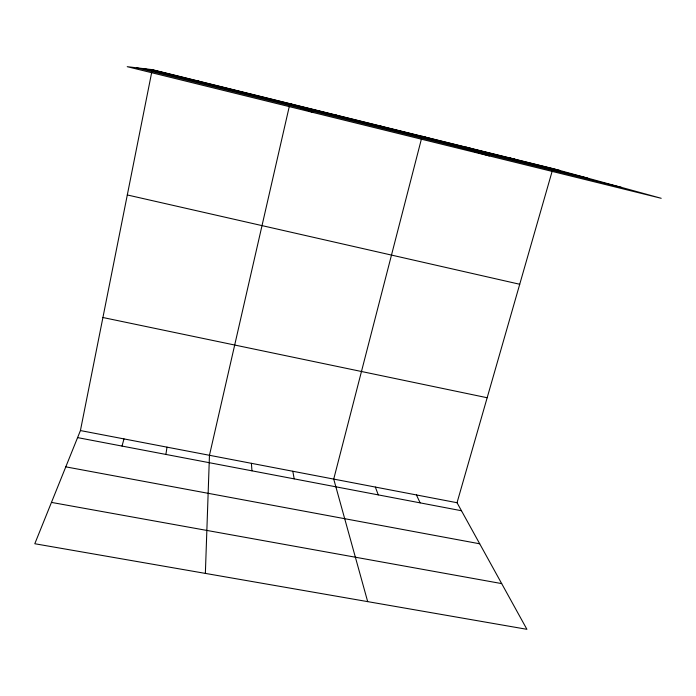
<?xml version="1.0" encoding="UTF-8"?>
<svg xmlns="http://www.w3.org/2000/svg" width="696" height="696" viewBox="0 0 696 696"><rect width="100%" height="100%" fill="white"/><g stroke="black" fill="none" stroke-linecap="round" stroke-linejoin="round"><path stroke-width="1.04" d="M205.364 573.4L209.461 455.288L289.449 105.731M165.9 454.436L166.996 447.154M552.92 168.58L457.037 502.721L526.915 629.315L34.8 543.741L80.423 430.563L152.241 69.644L552.92 168.58L661.2 198.29L127.229 66.686L152.241 69.644M421.585 138.356L333.723 479.092L367.679 601.622M122.026 446.075L123.984 438.906M198.256 81.197L198.769 81.127M51.46 502.408L501.677 583.596M65.798 466.851L479.709 543.793M77.578 437.61L461.457 510.733M80.423 430.563L457.037 502.721M102.921 317.515L487.157 397.738M127.307 194.958L519.721 284.264M150.719 69.461L559.627 170.424M144.359 68.713L587.511 178.08M136.512 67.782L621.528 187.407M509.907 157.966L515.779 159.601M466.311 147.195L471.331 148.622M422.115 136.286L489.323 155.93M378.641 125.55L381.904 126.541M334.585 114.666L336.934 115.44M289.928 103.643L313.235 112.534M244.653 92.464L245.131 92.768M416.443 494.943L420.132 502.86M375.344 487.07L378.267 494.882M292.816 471.253L294.182 478.865M251.404 463.318L251.961 470.827"/></g></svg>
